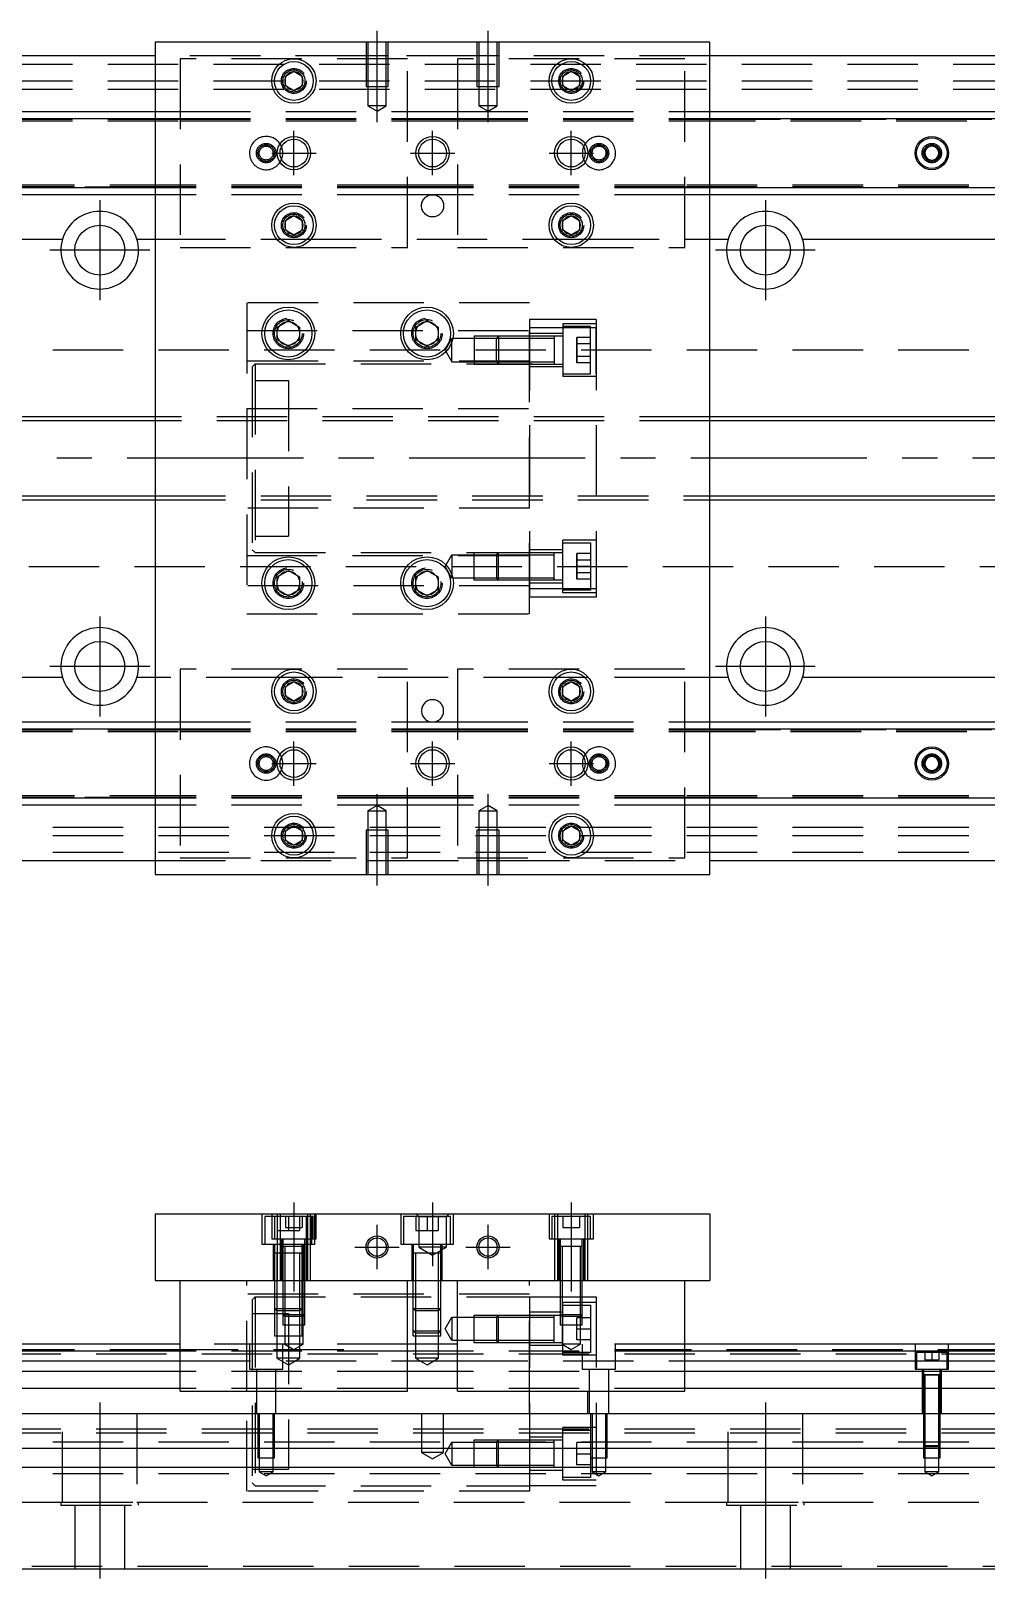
# Model space of a CAD drawing. Extents: x -10 to 668, y -258 to 77.
# Drawn here: x 157.6 to 329.8, y -202.1 to 77 of the extents above; entities that cross this region are included whole.
import ezdxf

# ---------------------------------------------------------------- set-up
doc = ezdxf.new("R2010")
doc.units = 0
doc.linetypes.add('CENTER', pattern=[50.8, 31.75, -6.35, 6.35, -6.35])
doc.linetypes.add('DASHED', pattern=[19.05, 12.7, -6.35])
doc.layers.get('0').update_dxf_attribs({"linetype": 'CONTINUOUS'})
doc.layers.add('CENTER', color=1, linetype='CENTER')

msp = doc.modelspace()

# ---------------------------------------------------------------- linework, layer by layer
at = {"color": 7, "linetype": 'CONTINUOUS'}
for p, q in [((180, 75), (180, -75)), ((280, 75), (180, 75)), ((280, -75), (280, 75)), ((180, 72.5), (0, 72.5)), ((460, 72.5), (280, 72.5)), ((203.5, 68.866026), (205, 69.73205)), ((203.5, 67.133974), (203.5, 68.866026)), ((205, 66.26795), (203.5, 67.133974)), ((205, 69.73205), (206.5, 68.866026)), ((206.5, 67.133974), (205, 66.26795)), ((206.5, 68.866026), (206.5, 67.133974)), ((253.5, 68.866026), (255, 69.73205)), ((253.5, 67.133974), (253.5, 68.866026)), ((255, 66.26795), (253.5, 67.133974)), ((255, 69.73205), (256.5, 68.866026)), ((256.5, 67.133974), (255, 66.26795)), ((256.5, 68.866026), (256.5, 67.133974)), ((0, 62.5), (180, 62.5)), ((280, 62.5), (460, 62.5)), ((0, 61.247728), (180, 61.247728)), ((280, 61.247728), (460, 61.247728)), ((318.75, 55.721688), (320, 56.443376)), ((320, 56.443376), (321.25, 55.721688)), ((318.75, 54.278312), (318.75, 55.721688)), ((320, 53.556624), (318.75, 54.278312)), ((321.25, 54.278312), (320, 53.556624)), ((321.25, 55.721688), (321.25, 54.278312)), ((180, 48.752272), (0, 48.752272)), ((180, 47.5), (0, 47.5)), ((460, 48.752272), (280, 48.752272)), ((460, 47.5), (280, 47.5)), ((203.5, 42.866026), (205, 43.73205)), ((203.5, 41.133974), (203.5, 42.866026)), ((205, 43.73205), (206.5, 42.866026)), ((206.5, 42.866026), (206.5, 41.133974)), ((253.5, 42.866026), (255, 43.73205)), ((253.5, 41.133974), (253.5, 42.866026)), ((255, 43.73205), (256.5, 42.866026)), ((256.5, 42.866026), (256.5, 41.133974)), ((56.708204, 39.5), (163.291796, 39.5)), ((176.708204, 39.5), (180, 39.5)), ((205, 40.26795), (203.5, 41.133974)), ((206.5, 41.133974), (205, 40.26795)), ((255, 40.26795), (253.5, 41.133974)), ((256.5, 41.133974), (255, 40.26795)), ((280, 39.5), (283.291796, 39.5)), ((296.708204, 39.5), (403.291796, 39.5)), ((202, 23.6547), (204, 24.809402)), ((202, 21.3453), (202, 23.6547)), ((204, 24.809402), (206, 23.6547)), ((206, 23.6547), (206, 21.3453)), ((227, 23.6547), (229, 24.809402)), ((227, 21.3453), (227, 23.6547)), ((229, 24.809402), (231, 23.6547)), ((231, 23.6547), (231, 21.3453)), ((204, 20.190598), (202, 21.3453)), ((206, 21.3453), (204, 20.190598)), ((229, 20.190598), (227, 21.3453)), ((231, 21.3453), (229, 20.190598)), ((180, 7.5), (40.5, 7.5)), ((410, 7.5), (280, 7.5)), ((40.5, -7.5), (180, -7.5)), ((280, -7.5), (410, -7.5)), ((202, -21.3453), (204, -20.190598)), ((202, -23.6547), (202, -21.3453)), ((204, -20.190598), (206, -21.3453)), ((206, -21.3453), (206, -23.6547)), ((227, -21.3453), (229, -20.190598)), ((227, -23.6547), (227, -21.3453)), ((229, -20.190598), (231, -21.3453)), ((231, -21.3453), (231, -23.6547)), ((204, -24.809402), (202, -23.6547)), ((206, -23.6547), (204, -24.809402)), ((229, -24.809402), (227, -23.6547)), ((231, -23.6547), (229, -24.809402)), ((163.291796, -39.5), (56.708204, -39.5)), ((180, -39.5), (176.708204, -39.5)), ((203.5, -41.133974), (205, -40.26795)), ((203.5, -42.866026), (203.5, -41.133974)), ((205, -40.26795), (206.5, -41.133974)), ((206.5, -41.133974), (206.5, -42.866026)), ((253.5, -41.133974), (255, -40.26795)), ((253.5, -42.866026), (253.5, -41.133974)), ((255, -40.26795), (256.5, -41.133974)), ((256.5, -41.133974), (256.5, -42.866026)), ((283.291796, -39.5), (280, -39.5)), ((403.291796, -39.5), (296.708204, -39.5)), ((205, -43.73205), (203.5, -42.866026)), ((206.5, -42.866026), (205, -43.73205)), ((255, -43.73205), (253.5, -42.866026)), ((256.5, -42.866026), (255, -43.73205)), ((0, -47.5), (180, -47.5)), ((0, -48.752272), (180, -48.752272)), ((280, -47.5), (460, -47.5)), ((280, -48.752272), (460, -48.752272)), ((318.75, -54.278312), (320, -53.556624)), ((318.75, -55.721688), (318.75, -54.278312)), ((320, -56.443376), (318.75, -55.721688)), ((320, -53.556624), (321.25, -54.278312)), ((321.25, -55.721688), (320, -56.443376)), ((321.25, -54.278312), (321.25, -55.721688)), ((180, -61.247728), (0, -61.247728)), ((460, -61.247728), (280, -61.247728)), ((180, -62.5), (0, -62.5)), ((460, -62.5), (280, -62.5)), ((203.5, -67.133974), (205, -66.26795)), ((205, -66.26795), (206.5, -67.133974)), ((253.5, -67.133974), (255, -66.26795)), ((255, -66.26795), (256.5, -67.133974)), ((203.5, -68.866026), (203.5, -67.133974)), ((205, -69.73205), (203.5, -68.866026)), ((206.5, -68.866026), (205, -69.73205)), ((206.5, -67.133974), (206.5, -68.866026)), ((253.5, -68.866026), (253.5, -67.133974)), ((255, -69.73205), (253.5, -68.866026)), ((256.5, -68.866026), (255, -69.73205)), ((256.5, -67.133974), (256.5, -68.866026)), ((0, -72.5), (180, -72.5)), ((280, -72.5), (460, -72.5)), ((180, -75), (280, -75)), ((180, -136.12), (180, -148.12)), ((180, -136.12), (280, -136.12)), ((280, -136.12), (280, -148.12)), ((180, -148.12), (280, -148.12)), ((184.5, -168.12), (184.5, -148.12)), ((225.5, -168.12), (225.5, -148.12)), ((234.5, -168.12), (234.5, -148.12)), ((275.5, -168.12), (275.5, -148.12)), ((184.5, -159.62), (0, -159.62)), ((184.5, -160.872272), (0, -160.872272)), ((234.5, -159.62), (225.5, -159.62)), ((234.5, -160.872272), (225.5, -160.872272)), ((460, -159.62), (275.5, -159.62)), ((460, -160.872272), (275.5, -160.872272)), ((0, -162.64668), (184.5, -162.64668)), ((184.5, -164.543076), (0, -164.543076)), ((225.5, -162.64668), (234.5, -162.64668)), ((234.5, -164.543076), (225.5, -164.543076)), ((275.5, -162.64668), (460, -162.64668)), ((460, -164.543076), (275.5, -164.543076)), ((184.5, -167.597372), (0, -167.597372)), ((184.5, -168.12), (225.5, -168.12)), ((234.5, -167.597372), (225.5, -167.597372)), ((234.5, -168.12), (275.5, -168.12)), ((460, -167.597372), (275.5, -167.597372)), ((0, -172.12), (460, -172.12)), ((460, -178.42), (0, -178.42)), ((460, -181.82), (0, -181.82)), ((0, -200.12), (460, -200.12))]:
    msp.add_line(p, q, dxfattribs=at)
at = {"color": 3, "linetype": 'DASHED'}
for p, q in [((218.000006, 75), (218.000006, 67)), ((218.35, 75), (218.35, 67)), ((221.65, 67), (221.65, 75)), ((221.999994, 67), (221.999994, 75)), ((238.000006, 75), (238.000006, 67)), ((238.35, 75), (238.35, 67)), ((241.65, 67), (241.65, 75)), ((241.999994, 67), (241.999994, 75)), ((0, 71), (460, 71)), ((218.000006, 72.5), (180, 72.5)), ((225.5, 72), (184.5, 72)), ((184.5, 72), (184.5, 38)), ((221.999994, 72.5), (218.000006, 72.5)), ((238.000006, 72.5), (221.999994, 72.5)), ((225.5, 38), (225.5, 72)), ((275.5, 72), (234.5, 72)), ((234.5, 72), (234.5, 38)), ((241.999994, 72.5), (238.000006, 72.5)), ((280, 72.5), (241.999994, 72.5)), ((275.5, 38), (275.5, 72)), ((0, 68), (460, 68)), ((206.973226, 68.326156), (207, 68)), ((218.000006, 67), (221.999994, 67)), ((218.35, 67), (218.35, 63.5)), ((221.65, 63.5), (221.65, 67)), ((238.000006, 67), (241.999994, 67)), ((238.35, 67), (238.35, 63.5)), ((241.65, 63.5), (241.65, 67)), ((253, 68), (253.023172, 68.30356)), ((0, 66.5), (460, 66.5)), ((180, 62.5), (184.5, 62.5)), ((184.5, 62.5), (225.5, 62.5)), ((221.65, 63.5), (218.35, 63.5)), ((218.35, 63.5), (220, 62.547372)), ((220, 62.547372), (221.65, 63.5)), ((225.5, 62.5), (234.5, 62.5)), ((234.5, 62.5), (275.5, 62.5)), ((241.65, 63.5), (238.35, 63.5)), ((238.35, 63.5), (240, 62.547372)), ((240, 62.547372), (241.65, 63.5)), ((275.5, 62.5), (280, 62.5)), ((0, 61.1147), (180, 61.1147)), ((0, 61.1), (184.5, 61.1)), ((0, 60.8), (184.5, 60.8)), ((180, 61.247728), (184.5, 61.247728)), ((180, 61.1147), (184.5, 61.1147)), ((184.5, 61.247728), (225.5, 61.247728)), ((184.5, 61.1147), (225.5, 61.1147)), ((184.5, 61.1), (225.5, 61.1)), ((184.5, 60.8), (225.5, 60.8)), ((225.5, 61.247728), (234.5, 61.247728)), ((225.5, 61.1147), (234.5, 61.1147)), ((225.5, 61.1), (234.5, 61.1)), ((225.5, 60.8), (234.5, 60.8)), ((234.5, 61.247728), (275.5, 61.247728)), ((234.5, 61.1147), (275.5, 61.1147)), ((234.5, 61.1), (275.5, 61.1)), ((234.5, 60.8), (275.5, 60.8)), ((275.5, 61.247728), (280, 61.247728)), ((275.5, 61.1147), (280, 61.1147)), ((275.5, 61.1), (460, 61.1)), ((275.5, 60.8), (460, 60.8)), ((280, 61.1147), (460, 61.1147)), ((318.5, 55), (318.52041, 55.24661)), ((184.5, 49.2), (0, 49.2)), ((184.5, 48.9), (0, 48.9)), ((180, 48.8853), (0, 48.8853)), ((184.5, 48.8853), (180, 48.8853)), ((184.5, 48.752272), (180, 48.752272)), ((184.5, 47.5), (180, 47.5)), ((225.5, 49.2), (184.5, 49.2)), ((225.5, 48.9), (184.5, 48.9)), ((225.5, 48.8853), (184.5, 48.8853)), ((225.5, 48.752272), (184.5, 48.752272)), ((225.5, 47.5), (184.5, 47.5)), ((234.5, 49.2), (225.5, 49.2)), ((234.5, 48.9), (225.5, 48.9)), ((234.5, 48.8853), (225.5, 48.8853)), ((234.5, 48.752272), (225.5, 48.752272)), ((234.5, 47.5), (225.5, 47.5)), ((275.5, 49.2), (234.5, 49.2)), ((275.5, 48.9), (234.5, 48.9)), ((275.5, 48.8853), (234.5, 48.8853)), ((275.5, 48.752272), (234.5, 48.752272)), ((275.5, 47.5), (234.5, 47.5)), ((460, 49.2), (275.5, 49.2)), ((460, 48.9), (275.5, 48.9)), ((280, 48.8853), (275.5, 48.8853)), ((280, 48.752272), (275.5, 48.752272)), ((280, 47.5), (275.5, 47.5)), ((460, 48.8853), (280, 48.8853)), ((206.973226, 42.326156), (207, 42)), ((256.973226, 42.326156), (257, 42)), ((180, 39.5), (201.877502, 39.5)), ((201.877502, 39.5), (202.55051, 39.5)), ((202.55051, 39.5), (207.44949, 39.5)), ((207.44949, 39.5), (208.122498, 39.5)), ((208.122498, 39.5), (251.877502, 39.5)), ((251.877502, 39.5), (252.55051, 39.5)), ((252.55051, 39.5), (257.44949, 39.5)), ((257.44949, 39.5), (258.122498, 39.5)), ((258.122498, 39.5), (275.5, 39.5)), ((275.5, 39.5), (280, 39.5)), ((184.5, 38), (225.5, 38)), ((234.5, 38), (275.5, 38)), ((196.5, 28), (196.5, -28)), ((247.5, 28), (196.5, 28)), ((247.5, -28), (247.5, 28)), ((196.5, 23), (247.5, 23)), ((201.5, 22.5), (201.512884, 22.753488)), ((226.5, 22.5), (226.52689, 22.865682)), ((247.5, 25), (247.5, -25)), ((259.5, 25), (247.5, 25)), ((259.5, 23.49468), (247.5, 23.49468)), ((253.5, 22.485571), (247.5, 22.485571)), ((253.5, 24.235572), (253.5, 14.735572)), ((259.5, 24.235572), (253.5, 24.235572)), ((258.5, 23.735571), (253.5, 23.735571)), ((258.5, 15.235572), (258.5, 23.735572)), ((259.5, 25), (259.5, -25)), ((259.5, 15.235571), (259.5, 23.735571)), ((233.500001, 21.585571), (232.287565, 19.485571)), ((239.4, 21.585571), (233.5, 21.585571)), ((233.500001, 17.385571), (233.500001, 21.585571)), ((242.4, 21.985565), (237.5, 21.985565)), ((237.5, 21.971141), (237.5, 16.985576)), ((242, 21.585571), (239.4, 21.585571)), ((241.9, 21.985571), (241.5, 21.585571)), ((241.5, 17.385571), (241.5, 21.585571)), ((241.9, 21.985571), (241.9, 16.985571)), ((251.9, 21.585571), (242, 21.585571)), ((253.5, 21.985565), (242.4, 21.985565)), ((251.9, 21.985571), (251.9, 16.985571)), ((256, 20.640272), (256, 21.794972)), ((256, 21.794972), (256, 20.640272)), ((258.5, 21.794972), (256, 21.794972)), ((258.5, 20.640272), (256, 20.640272)), ((256, 18.330872), (256, 20.640272)), ((256, 20.640272), (256, 18.330872)), ((460, 19.5), (61.969694, 19.5)), ((247.5, 17.5), (196.5, 17.5)), ((197.5, 16.5), (198, 17)), ((198, 17), (248, 17)), ((198, 17), (198, -17)), ((232.287565, 19.485571), (233.500001, 17.385571)), ((233.500001, 17.385571), (239.4, 17.385571)), ((237.5, 16.985575), (242.4, 16.985575)), ((239.4, 17.385571), (242, 17.385571)), ((241.5, 17.385571), (241.9, 16.985571)), ((242, 17.385571), (251.9, 17.385571)), ((242.4, 16.985575), (253.5, 16.985575)), ((258.5, 18.330872), (256, 18.330872)), ((256, 17.17617), (256, 18.330872)), ((256, 18.330872), (256, 17.17617)), ((258.5, 17.17617), (256, 17.17617)), ((197.5, 16.5), (197.5, -16.5)), ((198, 14), (204, 14)), ((204, 14), (204, -14)), ((253.5, 16.485571), (247.5, 16.485571)), ((253.5, 15.235572), (258.5, 15.235572)), ((259.5, 14.735572), (253.5, 14.735572)), ((196.5, 9), (247.5, 9)), ((280, 7.5), (180, 7.5)), ((280, 6.75), (180, 6.75)), ((180, -6.75), (280, -6.75)), ((180, -7.5), (280, -7.5)), ((247.5, -9), (196.5, -9)), ((198, -17), (197.5, -16.5)), ((198, -14), (204, -14)), ((253.5, -16.485572), (247.5, -16.485572)), ((253.5, -24.235572), (253.5, -14.735572)), ((259.5, -14.735572), (253.5, -14.735572)), ((253.5, -15.235571), (258.5, -15.235571)), ((258.5, -15.235571), (258.5, -23.735571)), ((61.969694, -19.5), (460, -19.5)), ((196.5, -17.5), (247.5, -17.5)), ((198, -17), (247.5, -17)), ((232.287565, -19.485571), (233.500001, -17.385571)), ((233.500001, -21.585571), (232.287565, -19.485571)), ((233.500001, -17.385571), (233.500001, -21.585571)), ((233.500001, -17.385571), (239.4, -17.385571)), ((237.5, -21.985566), (237.5, -16.985575)), ((237.5, -16.985575), (242.4, -16.985575)), ((239.4, -17.385571), (242, -17.385571)), ((241.499979, -17.385571), (241.899979, -16.985571)), ((241.499979, -17.385571), (241.499979, -21.585571)), ((241.899979, -21.985571), (241.899979, -16.985571)), ((242, -17.385571), (251.9, -17.385572)), ((242.4, -16.985575), (253.5, -16.985575)), ((251.9, -21.985571), (251.9, -16.985571)), ((256, -18.330872), (256, -17.17617)), ((256, -17.17617), (256, -18.330872)), ((258.5, -17.17617), (256, -17.17617)), ((258.5, -18.330872), (256, -18.330872)), ((256, -20.640272), (256, -18.330872)), ((256, -18.330872), (256, -20.640272)), ((258.5, -19.485571), (256, -19.485571)), ((206.483582, -22.213962), (206.5, -22.5)), ((231.483582, -22.213962), (231.5, -22.5)), ((239.4, -21.585571), (233.66115, -21.585571)), ((242.4, -21.985565), (237.5, -21.985565)), ((242, -21.585571), (239.4, -21.585571)), ((241.899979, -21.985571), (241.499979, -21.585571)), ((251.9, -21.585571), (242, -21.585571)), ((253.5, -21.985565), (242.4, -21.985565)), ((251.9, -21.728173), (251.9, -21.985571)), ((258.5, -20.640272), (256, -20.640272)), ((256, -21.794972), (256, -20.640272)), ((256, -20.640272), (256, -21.794972)), ((258.5, -21.794972), (256, -21.794972)), ((247.5, -23), (196.5, -23)), ((253.5, -22.485572), (247.5, -22.485572)), ((259.5, -23.49468), (247.5, -23.49468)), ((259.5, -25), (247.5, -25)), ((258.5, -23.735571), (253.5, -23.735571)), ((259.5, -24.235572), (253.5, -24.235572)), ((196.5, -28), (247.5, -28)), ((184.5, -38), (184.5, -72)), ((225.5, -38), (184.5, -38)), ((225.5, -72), (225.5, -38)), ((234.5, -38), (234.5, -72)), ((275.5, -38), (234.5, -38)), ((275.5, -72), (275.5, -38)), ((201.877502, -39.5), (180, -39.5)), ((202.55051, -39.5), (201.877502, -39.5)), ((207.44949, -39.5), (202.55051, -39.5)), ((206.973226, -41.673844), (207, -42)), ((208.122498, -39.5), (207.44949, -39.5)), ((251.877502, -39.5), (208.122498, -39.5)), ((252.55051, -39.5), (251.877502, -39.5)), ((257.44949, -39.5), (252.55051, -39.5)), ((253, -42), (253.030168, -41.653934)), ((258.122498, -39.5), (257.44949, -39.5)), ((275.5, -39.5), (258.122498, -39.5)), ((280, -39.5), (275.5, -39.5)), ((0, -48.8853), (180, -48.8853)), ((0, -48.9), (184.5, -48.9)), ((0, -49.2), (184.5, -49.2)), ((180, -47.5), (184.5, -47.5)), ((180, -48.752272), (184.5, -48.752272)), ((180, -48.8853), (184.5, -48.8853)), ((184.5, -47.5), (225.5, -47.5)), ((184.5, -48.752272), (225.5, -48.752272)), ((184.5, -48.8853), (225.5, -48.8853)), ((184.5, -48.9), (225.5, -48.9)), ((184.5, -49.2), (225.5, -49.2)), ((225.5, -47.5), (234.5, -47.5)), ((225.5, -48.752272), (234.5, -48.752272)), ((225.5, -48.8853), (234.5, -48.8853)), ((225.5, -48.9), (234.5, -48.9)), ((225.5, -49.2), (234.5, -49.2)), ((234.5, -47.5), (275.5, -47.5)), ((234.5, -48.752272), (275.5, -48.752272)), ((234.5, -48.8853), (275.5, -48.8853)), ((234.5, -48.9), (275.5, -48.9)), ((234.5, -49.2), (275.5, -49.2)), ((275.5, -47.5), (280, -47.5)), ((275.5, -48.752272), (280, -48.752272)), ((275.5, -48.8853), (280, -48.8853)), ((275.5, -48.9), (460, -48.9)), ((275.5, -49.2), (460, -49.2)), ((280, -48.8853), (460, -48.8853)), ((321.477374, -54.74045), (321.5, -55)), ((184.5, -60.8), (0, -60.8)), ((184.5, -61.1), (0, -61.1)), ((180, -61.1147), (0, -61.1147)), ((184.5, -61.1147), (180, -61.1147)), ((184.5, -61.247728), (180, -61.247728)), ((225.5, -60.8), (184.5, -60.8)), ((225.5, -61.1), (184.5, -61.1)), ((225.5, -61.1147), (184.5, -61.1147)), ((225.5, -61.247728), (184.5, -61.247728)), ((234.5, -60.8), (225.5, -60.8)), ((234.5, -61.1), (225.5, -61.1)), ((234.5, -61.1147), (225.5, -61.1147)), ((234.5, -61.247728), (225.5, -61.247728)), ((275.5, -60.8), (234.5, -60.8)), ((275.5, -61.1), (234.5, -61.1)), ((275.5, -61.1147), (234.5, -61.1147)), ((275.5, -61.247728), (234.5, -61.247728)), ((460, -60.8), (275.5, -60.8)), ((460, -61.1), (275.5, -61.1)), ((280, -61.1147), (275.5, -61.1147)), ((280, -61.247728), (275.5, -61.247728)), ((460, -61.1147), (280, -61.1147)), ((184.5, -62.5), (180, -62.5)), ((225.5, -62.5), (184.5, -62.5)), ((220, -62.547372), (218.35, -63.5)), ((218.35, -63.5), (220, -63.5)), ((218.35, -63.5), (218.35, -67)), ((221.65, -63.5), (220, -62.547372)), ((220, -63.5), (221.65, -63.5)), ((221.65, -67), (221.65, -63.5)), ((234.5, -62.5), (225.5, -62.5)), ((275.5, -62.5), (234.5, -62.5)), ((240, -62.547372), (238.35, -63.5)), ((238.35, -63.5), (240, -63.5)), ((238.35, -63.5), (238.35, -67)), ((241.65, -63.5), (240, -62.547372)), ((240, -63.5), (241.65, -63.5)), ((241.65, -67), (241.65, -63.5)), ((280, -62.5), (275.5, -62.5)), ((460, -66.5), (0, -66.5)), ((460, -68), (0, -68)), ((203, -68), (203.023172, -67.69644)), ((221.999994, -67), (218.000006, -67)), ((218.000006, -67), (218.000006, -75)), ((218.35, -67), (218.35, -75)), ((221.65, -75), (221.65, -67)), ((221.999994, -75), (221.999994, -67)), ((241.999994, -67), (238.000006, -67)), ((238.000006, -67), (238.000006, -75)), ((238.35, -67), (238.35, -75)), ((241.65, -75), (241.65, -67)), ((241.999994, -75), (241.999994, -67)), ((253, -68), (253.023172, -67.69644)), ((460, -71), (0, -71)), ((180, -72.5), (218.000006, -72.5)), ((184.5, -72), (225.5, -72)), ((218.000006, -72.5), (221.999994, -72.5)), ((221.999994, -72.5), (238.000006, -72.5)), ((234.5, -72), (275.5, -72)), ((238.000006, -72.5), (241.999994, -72.5)), ((241.999994, -72.5), (280, -72.5)), ((199.25, -136.12), (199.25, -141.62)), ((202.5, -136.62), (199.75, -136.62)), ((199.75, -136.62), (199.75, -141.62)), ((201, -136.12), (201, -140.62)), ((208.5, -136.62), (201.5, -136.62)), ((201.5, -136.62), (201.5, -140.62)), ((202.000006, -136.12), (202.000006, -136.62)), ((202.000006, -136.62), (202.000006, -140.62)), ((202.5, -136.12), (202.5, -148.12)), ((203.5, -136.62), (203.5, -138.62)), ((204, -136.62), (204, -139.12)), ((205, -136.62), (205, -138.62)), ((206, -136.62), (206, -139.12)), ((206.5, -136.62), (206.5, -138.62)), ((207.25, -140.62), (207.25, -136.62)), ((207.5, -148.12), (207.5, -136.12)), ((207.999994, -136.62), (207.999994, -136.12)), ((207.999994, -140.62), (207.999994, -136.62)), ((208.25, -141.62), (208.25, -136.62)), ((208.5, -140.62), (208.5, -136.62)), ((208.75, -141.62), (208.75, -136.12)), ((209, -140.62), (209, -136.12)), ((224.25, -136.12), (224.25, -141.62)), ((233.25, -136.62), (224.75, -136.62)), ((224.75, -136.62), (224.75, -141.62)), ((227.5, -136.62), (227, -136.12)), ((227, -136.62), (227, -139.12)), ((227.5, -136.62), (227.5, -142.12)), ((227.5, -136.62), (232.5, -136.62)), ((229, -136.62), (229, -139.12)), ((231, -136.62), (231, -139.12)), ((232.5, -136.62), (233, -136.12)), ((232.5, -142.12), (232.5, -136.62)), ((233.25, -141.62), (233.25, -136.62)), ((233.75, -141.62), (233.75, -136.12)), ((251, -136.12), (251, -140.62)), ((258.5, -136.62), (251.5, -136.62)), ((251.5, -136.62), (251.5, -140.62)), ((252.000006, -136.12), (252.000006, -136.62)), ((252.000006, -136.62), (252.000006, -140.62)), ((252.5, -136.12), (252.5, -148.12)), ((253.5, -136.62), (253.5, -138.62)), ((255, -136.62), (255, -138.62)), ((256.5, -136.62), (256.5, -138.62)), ((257.5, -148.12), (257.5, -136.12)), ((257.999994, -136.62), (257.999994, -136.12)), ((257.999994, -140.62), (257.999994, -136.62)), ((258.5, -140.62), (258.5, -136.62)), ((259, -140.62), (259, -136.12)), ((202, -139.12), (204, -139.12)), ((203.5, -138.62), (205, -138.62)), ((204, -139.12), (206, -139.12)), ((205, -138.62), (206.5, -138.62)), ((227, -139.12), (229, -139.12)), ((229, -139.12), (231, -139.12)), ((253.5, -138.62), (255, -138.62)), ((255, -138.62), (256.5, -138.62)), ((199.25, -141.62), (208.75, -141.62)), ((201, -140.62), (209, -140.62)), ((201.25, -141.62), (201.25, -148.12)), ((201.5, -141.62), (201.5, -143.22)), ((202.000006, -140.62), (202.000006, -148.12)), ((202.75, -140.62), (202.75, -148.12)), ((207.000006, -142.02), (202.999994, -142.02)), ((207.000006, -142.02), (202.999994, -142.02)), ((207.000006, -142.02), (202.999994, -142.02)), ((207.000006, -142.02), (202.999994, -142.02)), ((207.000006, -142.02), (202.999994, -142.02)), ((203, -140.62), (203, -142.02)), ((203, -142.015), (203, -142.02)), ((203, -142.02), (203.216462, -142.02)), ((203.216708, -142.02), (203, -142.02)), ((203, -142.02), (203, -148.12)), ((203, -142.02), (203, -142.025)), ((206.783332, -142.02), (203.216708, -142.02)), ((203.35, -142.02), (203.35, -148.12)), ((206.5, -142.02), (206.5, -141.62)), ((206.5, -143.22), (206.5, -142.02)), ((206.65, -148.12), (206.65, -142.02)), ((206.75, -148.12), (206.75, -141.62)), ((207, -142.02), (206.783332, -142.02)), ((206.783538, -142.02), (207, -142.02)), ((207, -142.02), (207, -140.62)), ((207, -142.02), (207, -142.015)), ((207, -148.12), (207, -142.02)), ((207, -142.025), (207, -142.02)), ((207.25, -148.12), (207.25, -140.62)), ((207.999994, -148.12), (207.999994, -140.62)), ((224.25, -141.62), (233.75, -141.62)), ((226.25, -141.62), (226.25, -148.12)), ((226.5, -141.62), (226.5, -143.22)), ((232.5, -142.12), (227.5, -142.12)), ((227.5, -142.12), (230, -143.563376)), ((230, -143.563376), (232.5, -142.12)), ((231.5, -143.22), (231.5, -141.62)), ((231.75, -148.12), (231.75, -141.62)), ((251, -140.62), (259, -140.62)), ((252.000006, -140.62), (252.000006, -148.12)), ((252.75, -140.62), (252.75, -148.12)), ((257.000006, -142.02), (252.999994, -142.02)), ((257.000006, -142.02), (252.999994, -142.02)), ((257.000006, -142.02), (252.999994, -142.02)), ((253, -140.62), (253, -142.02)), ((253, -142.015), (253, -142.02)), ((253.216708, -142.02), (253, -142.02)), ((253, -142.02), (253, -142.025)), ((253, -142.02), (253, -148.12)), ((256.783332, -142.02), (253.216708, -142.02)), ((253.35, -142.02), (253.35, -148.12)), ((256.65, -148.12), (256.65, -142.02)), ((257, -142.02), (256.783332, -142.02)), ((257, -142.02), (257, -140.62)), ((257, -142.02), (257, -142.015)), ((257, -142.025), (257, -142.02)), ((257, -148.12), (257, -142.02)), ((257.25, -148.12), (257.25, -140.62)), ((257.999994, -148.12), (257.999994, -140.62)), ((206.500006, -143.22), (201.499994, -143.22)), ((206.500006, -143.22), (201.499994, -143.22)), ((203.000006, -143.22), (201.499994, -143.22)), ((201.5, -143.22), (201.5, -148.12)), ((202.999766, -143.22), (201.757468, -143.22)), ((201.9, -143.22), (201.9, -148.12)), ((204, -143.22), (202.999766, -143.22)), ((204, -143.22), (203.000006, -143.22)), ((204.35, -143.22), (204, -143.22)), ((204.350064, -143.22), (204, -143.22)), ((206.500006, -143.22), (204.35, -143.22)), ((206.242552, -143.22), (204.350064, -143.22)), ((206.1, -148.12), (206.1, -143.22)), ((206.5, -143.22), (206.242552, -143.22)), ((206.242602, -143.22), (206.5, -143.22)), ((206.5, -143.22), (206.5, -143.215)), ((206.5, -148.12), (206.5, -143.22)), ((206.5, -143.225), (206.5, -143.22)), ((231.500006, -143.22), (226.499994, -143.22)), ((226.5, -143.22), (226.5, -148.12)), ((231.242552, -143.22), (226.757468, -143.22)), ((226.9, -143.22), (226.9, -148.12)), ((230.5, -143.22), (230.242552, -143.22)), ((230.5, -143.22), (230.5, -143.215)), ((230.5, -143.225), (230.5, -143.22)), ((231.1, -148.12), (231.1, -143.22)), ((231.5, -148.12), (231.5, -143.22)), ((196.5, -168.12), (196.5, -148.12)), ((247.5, -150.62), (196.5, -150.62)), ((201.5, -148.12), (201.5, -153.22)), ((201.500006, -148.12), (201.500006, -153.220006)), ((201.9, -148.12), (201.9, -153.62)), ((203, -148.12), (203, -154.27)), ((203.000006, -148.12), (203.000002, -154.27)), ((203.35, -148.12), (203.35, -154.62)), ((206.1, -153.62), (206.1, -148.12)), ((206.499994, -153.220006), (206.499994, -148.12)), ((206.5, -153.22), (206.5, -148.12)), ((206.65, -154.62), (206.65, -148.12)), ((206.999998, -154.27), (206.999994, -148.12)), ((207, -154.27), (207, -148.12)), ((226.500012, -153.22), (226.500012, -148.12)), ((226.9, -148.12), (226.9, -153.62)), ((231.1, -153.62), (231.1, -148.12)), ((231.499994, -153.220006), (231.499994, -148.12)), ((231.5, -153.22), (231.5, -148.12)), ((247.5, -168.12), (247.5, -148.12)), ((253, -148.12), (253, -154.27)), ((253.000006, -148.12), (253.000006, -154.270006)), ((253.35, -148.12), (253.35, -154.62)), ((256.65, -154.62), (256.65, -148.12)), ((256.999994, -154.270006), (256.999994, -148.12)), ((257, -154.27), (257, -148.12)), ((197.5, -151.62), (198, -151.12)), ((197.5, -151.62), (197.5, -184.62)), ((198, -151.12), (247.5, -151.12)), ((198, -151.12), (198, -185.12)), ((201.5, -153.22), (204, -153.22)), ((201.5, -153.22), (201.9, -153.62)), ((201.500006, -153.220006), (201.500006, -158.12)), ((204, -153.22), (204.35, -153.22)), ((204.35, -153.22), (206.5, -153.22)), ((206.1, -153.62), (206.5, -153.22)), ((206.499994, -154.62), (206.499994, -153.220006)), ((226.5, -153.22), (231.5, -153.22)), ((226.5, -153.22), (226.9, -153.62)), ((226.500006, -158.12), (226.500006, -153.220006)), ((231.1, -153.62), (231.5, -153.22)), ((231.499994, -158.12), (231.499994, -153.220006)), ((247.5, -151.12), (247.5, -185.12)), ((247.5, -151.12), (259.5, -151.12)), ((253.5, -161.620001), (253.5, -152.120001)), ((259.5, -152.120001), (253.5, -152.120001)), ((253.5, -152.62), (258.5, -152.62)), ((258.5, -152.62), (258.5, -161.12)), ((259.5, -151.12), (259.5, -185.12)), ((197.5, -154.12), (204, -154.12)), ((204, -153.62), (201.9, -153.62)), ((201.9, -153.62), (201.9, -158.12)), ((203, -154.27), (207, -154.27)), ((203, -154.27), (203.35, -154.62)), ((203.000002, -154.27), (203.000006, -156.12)), ((203.000006, -156.12), (206.999994, -156.12)), ((206.65, -154.62), (203.35, -154.62)), ((203.35, -154.62), (203.35, -156.12)), ((203.35, -156.12), (203.35, -159.62)), ((204.35, -153.62), (204, -153.62)), ((204, -154.12), (204, -182.12)), ((206.1, -153.62), (204.35, -153.62)), ((206.1, -158.12), (206.1, -153.62)), ((206.499994, -156.12), (206.499994, -154.62)), ((206.499994, -158.12), (206.499994, -156.12)), ((206.65, -154.62), (207, -154.27)), ((206.65, -156.12), (206.65, -154.62)), ((206.65, -159.62), (206.65, -156.12)), ((206.999994, -156.12), (206.999998, -154.27)), ((231.1, -153.62), (226.9, -153.62)), ((226.9, -153.62), (226.9, -158.12)), ((231.1, -158.12), (231.1, -153.62)), ((232.287565, -156.87), (233.500001, -154.77)), ((233.500001, -154.77), (233.500001, -158.97)), ((233.500001, -154.77), (239.4, -154.77)), ((237.5, -159.369995), (237.5, -154.370004)), ((237.5, -154.370004), (242.4, -154.370004)), ((239.4, -154.77), (242, -154.77)), ((241.499979, -154.77), (241.899979, -154.37)), ((241.499979, -154.77), (241.499979, -158.97)), ((241.899979, -159.37), (241.899979, -154.37)), ((242, -154.77), (251.9, -154.770001)), ((242.4, -154.370004), (253.5, -154.370004)), ((253.5, -153.870001), (247.5, -153.870001)), ((251.9, -159.37), (251.9, -154.37)), ((253, -154.27), (257, -154.27)), ((253, -154.27), (253.35, -154.62)), ((253.000006, -154.270006), (253.000006, -156.12)), ((253.000006, -156.12), (256.999994, -156.12)), ((256.65, -154.62), (253.35, -154.62)), ((253.35, -154.62), (253.35, -156.12)), ((253.35, -156.12), (253.35, -159.62)), ((256, -158.87), (256, -154.87)), ((258.5, -154.87), (256, -154.87)), ((256.65, -154.62), (257, -154.27)), ((256.65, -156.12), (256.65, -154.62)), ((256.65, -159.62), (256.65, -156.12)), ((256.999994, -156.12), (256.999994, -154.270006)), ((201.500006, -158.12), (206.499994, -158.12)), ((201.9, -158.12), (201.9, -162.12)), ((206.1, -162.12), (206.1, -158.12)), ((226.5, -157.22), (231.5, -157.22)), ((226.5, -157.22), (226.9, -157.62)), ((226.500006, -158.12), (231.499994, -158.12)), ((231.1, -157.62), (226.9, -157.62)), ((226.9, -158.12), (226.9, -162.12)), ((231.1, -157.62), (231.5, -157.22)), ((231.1, -162.12), (231.1, -158.12)), ((233.500001, -158.97), (232.287565, -156.87)), ((239.4, -158.97), (233.66115, -158.97)), ((242, -158.97), (239.4, -158.97)), ((241.899979, -159.37), (241.499979, -158.97)), ((251.9, -158.97), (242, -158.97)), ((256, -156.87), (258.5, -156.87)), ((258.5, -158.87), (256, -158.87)), ((36, -161.37), (410, -161.37)), ((184.5, -160.62), (40.5, -160.62)), ((203.35, -159.62), (184.5, -159.62)), ((214, -160.62), (184.5, -160.62)), ((225.5, -160.872272), (184.5, -160.872272)), ((197, -159.62), (197, -164.12)), ((203, -164.12), (203, -159.62)), ((206.65, -159.62), (203.35, -159.62)), ((203.35, -159.62), (205, -160.572628)), ((205, -160.572628), (206.65, -159.62)), ((225.5, -159.62), (206.65, -159.62)), ((275.5, -160.872272), (234.5, -160.872272)), ((242.4, -159.369994), (237.5, -159.369994)), ((253.5, -159.369994), (242.4, -159.369994)), ((253.5, -159.870001), (247.5, -159.870001)), ((256.65, -159.62), (253.35, -159.62)), ((253.35, -159.62), (255, -160.572628)), ((258.5, -161.12), (253.5, -161.12)), ((259.5, -161.620001), (253.5, -161.620001)), ((255, -160.572628), (256.65, -159.62)), ((275.5, -159.62), (256.65, -159.62)), ((257, -159.62), (257, -164.12)), ((275.5, -160.62), (258, -160.62)), ((263, -164.12), (263, -159.62)), ((410.005, -160.62), (275.5, -160.62)), ((317, -159.62), (317, -164.12)), ((322.75, -161.12), (317.25, -161.12)), ((317.25, -161.12), (317.25, -164.12)), ((318.75, -161.12), (318.75, -162.42)), ((320, -161.12), (320, -162.42)), ((321.25, -161.12), (321.25, -162.42)), ((322.75, -164.12), (322.75, -161.12)), ((323, -164.12), (323, -159.62)), ((184.5, -162.64668), (225.5, -162.64668)), ((225.5, -164.543076), (184.5, -164.543076)), ((197, -164.12), (203, -164.12)), ((198.25, -164.12), (198.25, -172.12)), ((201.75, -172.12), (201.75, -164.12)), ((206.1, -162.12), (201.9, -162.12)), ((201.9, -162.12), (204, -163.332436)), ((204, -163.332436), (206.1, -162.12)), ((231.1, -162.12), (226.9, -162.12)), ((226.9, -162.12), (229, -163.332436)), ((229, -163.332436), (231.1, -162.12)), ((234.5, -162.64668), (275.5, -162.64668)), ((275.5, -164.543076), (234.5, -164.543076)), ((257, -164.12), (263, -164.12)), ((258.25, -164.12), (258.25, -172.12)), ((261.75, -172.12), (261.75, -164.12)), ((317, -164.12), (323, -164.12)), ((318.25, -164.12), (318.25, -172.12)), ((318.5, -164.12), (318.5, -165.12)), ((318.75, -162.42), (320, -162.42)), ((320, -162.42), (321.25, -162.42)), ((321.5, -165.12), (321.5, -164.12)), ((321.75, -172.12), (321.75, -164.12)), ((321.500006, -165.12), (318.499994, -165.12)), ((319.998804, -165.12), (318.499994, -165.12)), ((318.5, -165.115), (318.5, -165.12)), ((318.5, -165.12), (318.62467, -165.12)), ((318.624678, -165.12), (318.5, -165.12)), ((318.5, -165.12), (318.5, -172.12)), ((318.5, -165.12), (318.5, -165.125)), ((318.62467, -165.12), (321.375392, -165.12)), ((319.998804, -165.12), (318.624678, -165.12)), ((318.75, -165.12), (318.75, -172.12)), ((321.500006, -165.12), (319.998804, -165.12)), ((321.37533, -165.12), (319.998804, -165.12)), ((321.25, -172.12), (321.25, -165.12)), ((321.5, -165.12), (321.37533, -165.12)), ((321.375392, -165.12), (321.5, -165.12)), ((321.5, -165.12), (321.5, -165.115)), ((321.5, -172.12), (321.5, -165.12)), ((321.5, -165.125), (321.5, -165.12)), ((225.5, -167.597372), (184.5, -167.597372)), ((196.5, -186.12), (196.5, -168.12)), ((275.5, -167.597372), (234.5, -167.597372)), ((247.5, -172.12), (247.5, -168.12)), ((258, -172.12), (258, -168.12)), ((163.291796, -188.12), (163.291796, -172.12)), ((176.708204, -172.12), (176.708204, -188.12)), ((198.500006, -172.12), (198.500006, -178.42)), ((198.75, -172.12), (198.75, -180.12)), ((201.25, -180.12), (201.25, -172.12)), ((201.499994, -178.42), (201.499994, -172.12)), ((228, -172.12), (228, -179.12)), ((232, -179.12), (232, -172.12)), ((258.500006, -172.12), (258.500006, -178.42)), ((258.75, -172.12), (258.75, -180.12)), ((261.25, -180.12), (261.25, -172.12)), ((261.499994, -178.42), (261.499994, -172.12)), ((283.291796, -188.12), (283.291796, -172.12)), ((296.708204, -172.12), (296.708204, -188.12)), ((318.5, -172.12), (318.5, -177.87)), ((318.500006, -172.12), (318.500002, -177.87)), ((318.75, -172.12), (318.75, -178.12)), ((321.25, -178.12), (321.25, -172.12)), ((321.499998, -177.87), (321.499994, -172.12)), ((321.5, -177.87), (321.5, -172.12)), ((36, -174.87), (410, -174.87)), ((36, -175.62), (410, -175.62)), ((253.5, -184.120001), (253.5, -174.620001)), ((259.5, -174.620001), (253.5, -174.620001)), ((253.5, -175.12), (258.5, -175.12)), ((258.5, -175.12), (258.5, -183.62)), ((460, -177.27), (0, -177.27)), ((198.500006, -178.42), (198.500006, -180.12)), ((201.499994, -180.12), (201.499994, -178.42)), ((232.287565, -179.37), (233.500001, -177.27)), ((233.500001, -177.27), (233.500001, -181.47)), ((233.500001, -177.27), (239.4, -177.27)), ((237.5, -181.869995), (237.5, -176.870004)), ((237.5, -176.870004), (242.4, -176.870004)), ((239.4, -177.27), (242, -177.27)), ((241.499979, -177.27), (241.899979, -176.87)), ((241.499979, -177.27), (241.499979, -181.47)), ((241.899979, -181.87), (241.899979, -176.87)), ((242, -177.27), (251.9, -177.270001)), ((242.4, -176.870004), (253.5, -176.870004)), ((253.5, -176.370001), (247.5, -176.370001)), ((251.9, -181.87), (251.9, -176.87)), ((256, -181.37), (256, -177.37)), ((258.5, -177.37), (256, -177.37)), ((258.500006, -178.42), (258.500006, -180.12)), ((261.499994, -180.12), (261.499994, -178.42)), ((318.5, -177.87), (321.5, -177.87)), ((318.5, -177.87), (318.75, -178.12)), ((318.500002, -177.87), (318.500006, -178.42)), ((318.500006, -178.42), (318.500006, -180.12)), ((321.25, -178.12), (318.75, -178.12)), ((318.75, -178.12), (318.75, -180.12)), ((321.25, -178.12), (321.5, -177.87)), ((321.25, -180.12), (321.25, -178.12)), ((321.499994, -178.42), (321.499998, -177.87)), ((321.499994, -180.12), (321.499994, -178.42)), ((198.500006, -180.12), (201.499994, -180.12)), ((198.75, -180.12), (198.75, -182.62)), ((201.25, -182.62), (201.25, -180.12)), ((232, -179.12), (228, -179.12)), ((228, -179.12), (230, -180.2747)), ((230, -180.2747), (232, -179.12)), ((233.500001, -181.47), (232.287565, -179.37)), ((256, -179.37), (258.5, -179.37)), ((258.5, -181.37), (256, -181.37)), ((258.500006, -180.12), (261.499994, -180.12)), ((258.75, -180.12), (258.75, -182.62)), ((261.25, -182.62), (261.25, -180.12)), ((318.500006, -180.12), (321.499994, -180.12)), ((318.75, -180.12), (318.75, -182.62)), ((321.25, -182.62), (321.25, -180.12)), ((460, -182.97), (0, -182.97)), ((197.5, -182.12), (204, -182.12)), ((201.25, -182.62), (198.75, -182.62)), ((198.75, -182.62), (200, -183.341688)), ((200, -183.341688), (201.25, -182.62)), ((239.4, -181.47), (233.500001, -181.47)), ((242.4, -181.869994), (237.5, -181.869994)), ((242, -181.47), (239.4, -181.47)), ((241.899979, -181.87), (241.499979, -181.47)), ((251.9, -181.47), (242, -181.47)), ((253.5, -181.869994), (242.4, -181.869994)), ((247.5, -181.82), (247.5, -186.12)), ((253.5, -182.370001), (247.5, -182.370001)), ((258.5, -183.62), (253.5, -183.62)), ((259.5, -184.120001), (253.5, -184.120001)), ((261.25, -182.62), (258.75, -182.62)), ((258.75, -182.62), (260, -183.341688)), ((260, -183.341688), (261.25, -182.62)), ((321.25, -182.62), (318.75, -182.62)), ((318.75, -182.62), (320, -183.341688)), ((320, -183.341688), (321.25, -182.62)), ((247.5, -186.12), (196.5, -186.12)), ((198, -185.12), (197.5, -184.62)), ((198, -185.12), (247.5, -185.12)), ((259.5, -185.12), (247.5, -185.12)), ((56.708204, -188.12), (163.291796, -188.12)), ((163, -188.12), (163, -188.62)), ((163, -188.62), (177, -188.62)), ((163.291796, -188.12), (176.708204, -188.12)), ((165.5, -188.62), (165.5, -200.12)), ((174.5, -200.12), (174.5, -188.62)), ((176.708204, -188.12), (283.291796, -188.12)), ((177, -188.62), (177, -188.12)), ((283, -188.12), (283, -188.62)), ((283, -188.62), (297, -188.62)), ((283.291796, -188.12), (296.708204, -188.12)), ((285.5, -188.62), (285.5, -200.12)), ((294.5, -200.12), (294.5, -188.62)), ((296.708204, -188.12), (403.291796, -188.12)), ((297, -188.62), (297, -188.12)), ((62.499994, -199.62), (460, -199.62))]:
    msp.add_line(p, q, dxfattribs=at)
at = {"color": 3, "linetype": 'CONTINUOUS'}
for p, q in [((180, 6.75), (40.5, 6.75)), ((410, 6.75), (280, 6.75)), ((40.5, -6.75), (180, -6.75)), ((280, -6.75), (410, -6.75))]:
    msp.add_line(p, q, dxfattribs=at)
at = {"color": 7, "linetype": 'CONTINUOUS'}
for centre, radius in [((205, 68), 4), ((205, 68), 3.5), ((255, 68), 4), ((255, 68), 3.5), ((205, 55), 2.5), ((230, 55), 3), ((230, 55), 2.5), ((255, 55), 2.5), ((320, 55), 3), ((320, 55), 2.75), ((205, 42), 4), ((205, 42), 3.5), ((255, 42), 4), ((255, 42), 3.5), ((170, 37.5), 4.5), ((290, 37.5), 4.5), ((204, 22.5), 4.75), ((204, 22.5), 4.25), ((229, 22.5), 4.75), ((229, 22.5), 4.25), ((204, -22.5), 4.75), ((204, -22.5), 4.25), ((229, -22.5), 4.75), ((229, -22.5), 4.25), ((170, -37.5), 4.5), ((290, -37.5), 4.5), ((205, -42), 4), ((205, -42), 3.5), ((255, -42), 4), ((255, -42), 3.5), ((205, -55), 2.5), ((230, -55), 3), ((230, -55), 2.5), ((255, -55), 2.5), ((320, -55), 3), ((320, -55), 2.75), ((205, -68), 4), ((255, -68), 4), ((205, -68), 3.5), ((255, -68), 3.5), ((220, -142.12), 1.65), ((240, -142.12), 1.65)]:
    msp.add_circle(centre, radius, dxfattribs=at)
at = {"color": 3, "linetype": 'DASHED'}
for centre, radius in [((205, 68), 2.25), ((205, 68), 2), ((255, 68), 2.25), ((255, 68), 2), ((200, 55), 1.75), ((200, 55), 1.5), ((200, 55), 1.25), ((260, 55), 1.75), ((260, 55), 1.5), ((260, 55), 1.25), ((320, 55), 1.75), ((320, 55), 1.5), ((230, 45.5), 2), ((205, 42), 2.25), ((205, 42), 2), ((255, 42), 2.25), ((255, 42), 2), ((204, 22.5), 2.75), ((229, 22.5), 2.75), ((204, 22.5), 2.5), ((229, 22.5), 2.5), ((204, -22.5), 2.75), ((204, -22.5), 2.5), ((229, -22.5), 2.75), ((229, -22.5), 2.5), ((205, -42), 2.25), ((205, -42), 2), ((255, -42), 2.25), ((255, -42), 2), ((200, -55), 1.75), ((200, -55), 1.5), ((200, -55), 1.25), ((260, -55), 1.75), ((260, -55), 1.5), ((260, -55), 1.25), ((320, -55), 1.75), ((320, -55), 1.5), ((205, -68), 2.25), ((205, -68), 2), ((255, -68), 2.25), ((255, -68), 2)]:
    msp.add_circle(centre, radius, dxfattribs=at)
at = {"color": 3, "linetype": 'CONTINUOUS'}
for centre, radius in [((205, 55), 3), ((255, 55), 3), ((205, -55), 3), ((255, -55), 3), ((220, -142.12), 2), ((240, -142.12), 2)]:
    msp.add_circle(centre, radius, dxfattribs=at)
at = {"color": 7, "linetype": 'CONTINUOUS'}
for centre, radius, start, end in [((205, 68), 1.65, 155.380023, 180), ((205, 68), 1.65, 180, 204.619977), ((205, 68), 1.65, 144.619977, 155.380023), ((205, 68), 1.65, 204.619977, 215.380023), ((205, 68), 1.65, 95.380023, 144.619977), ((205, 68), 1.65, 215.380023, 264.619977), ((205, 68), 1.65, 84.619977, 95.380023), ((205, 68), 1.65, 35.380023, 84.619977), ((205, 68), 1.65, 275.380023, 324.619977), ((205, 68), 1.65, 24.619977, 35.380023), ((205, 68), 1.65, 324.619977, 335.380023), ((205, 68), 1.65, 335.380023, 24.619977), ((255, 68), 1.65, 155.380023, 180), ((255, 68), 1.65, 180, 204.619977), ((255, 68), 1.65, 144.619977, 155.380023), ((255, 68), 1.65, 204.619977, 215.380023), ((255, 68), 1.65, 95.380023, 144.619977), ((255, 68), 1.65, 215.380023, 264.619977), ((255, 68), 1.65, 84.619977, 95.380023), ((255, 68), 1.65, 35.380023, 84.619977), ((255, 68), 1.65, 275.380023, 324.619977), ((255, 68), 1.65, 24.619977, 35.380023), ((255, 68), 1.65, 324.619977, 335.380023), ((255, 68), 1.65, 335.380023, 24.619977), ((205, 68), 1.65, 264.619977, 275.380023), ((255, 68), 1.65, 264.619977, 275.380023), ((320, 55), 1.25, 120, 180), ((320, 55), 1.25, 60, 120), ((320, 55), 1.25, 0, 60), ((320, 55), 1.25, 180, 240), ((320, 55), 1.25, 240, 300), ((320, 55), 1.25, 300, 0), ((170, 37.5), 7, 16.60155, 163.39845), ((205, 42), 1.65, 155.380023, 180), ((205, 42), 1.65, 180, 204.619977), ((205, 42), 1.65, 144.619977, 155.380023), ((205, 42), 1.65, 95.380023, 144.619977), ((205, 42), 1.65, 84.619977, 95.380023), ((205, 42), 1.65, 35.380023, 84.619977), ((205, 42), 1.65, 24.619977, 35.380023), ((205, 42), 1.65, 335.380023, 24.619977), ((255, 42), 1.65, 155.380023, 180), ((255, 42), 1.65, 180, 204.619977), ((255, 42), 1.65, 144.619977, 155.380023), ((255, 42), 1.65, 95.380023, 144.619977), ((255, 42), 1.65, 84.619977, 95.380023), ((255, 42), 1.65, 35.380023, 84.619977), ((255, 42), 1.65, 24.619977, 35.380023), ((255, 42), 1.65, 335.380023, 24.619977), ((290, 37.5), 7, 16.60155, 163.39845), ((170, 37.5), 7, 163.39845, 16.60155), ((205, 42), 1.65, 204.619977, 215.380023), ((205, 42), 1.65, 215.380023, 264.619977), ((205, 42), 1.65, 264.619977, 275.380023), ((205, 42), 1.65, 275.380023, 324.619977), ((205, 42), 1.65, 324.619977, 335.380023), ((255, 42), 1.65, 204.619977, 215.380023), ((255, 42), 1.65, 215.380023, 264.619977), ((255, 42), 1.65, 264.619977, 275.380023), ((255, 42), 1.65, 275.380023, 324.619977), ((255, 42), 1.65, 324.619977, 335.380023), ((290, 37.5), 7, 163.39845, 16.60155), ((204, 22.5), 2.1, 162.24721, 180), ((204, 22.5), 2.1, 180, 197.75279), ((204, 22.5), 2.1, 137.75279, 162.24721), ((204, 22.5), 2.1, 102.24721, 137.75279), ((204, 22.5), 2.1, 77.75279, 102.24721), ((204, 22.5), 2.1, 42.24721, 77.75279), ((204, 22.5), 2.1, 17.75279, 42.24721), ((204, 22.5), 2.1, 342.24721, 17.75279), ((229, 22.5), 2.1, 162.24721, 180), ((229, 22.5), 2.1, 180, 197.75279), ((229, 22.5), 2.1, 137.75279, 162.24721), ((229, 22.5), 2.1, 102.24721, 137.75279), ((229, 22.5), 2.1, 77.75279, 102.24721), ((229, 22.5), 2.1, 42.24721, 77.75279), ((229, 22.5), 2.1, 17.75279, 42.24721), ((229, 22.5), 2.1, 342.24721, 17.75279), ((204, 22.5), 2.1, 197.75279, 222.24721), ((204, 22.5), 2.1, 222.24721, 257.75279), ((204, 22.5), 2.1, 257.75279, 282.24721), ((204, 22.5), 2.1, 282.24721, 317.75279), ((204, 22.5), 2.1, 317.75279, 342.24721), ((229, 22.5), 2.1, 197.75279, 222.24721), ((229, 22.5), 2.1, 222.24721, 257.75279), ((229, 22.5), 2.1, 257.75279, 282.24721), ((229, 22.5), 2.1, 282.24721, 317.75279), ((229, 22.5), 2.1, 317.75279, 342.24721), ((204, -22.5), 2.1, 162.24721, 180), ((204, -22.5), 2.1, 137.75279, 162.24721), ((204, -22.5), 2.1, 102.24721, 137.75279), ((204, -22.5), 2.1, 77.75279, 102.24721), ((204, -22.5), 2.1, 42.24721, 77.75279), ((204, -22.5), 2.1, 17.75279, 42.24721), ((204, -22.5), 2.1, 342.24721, 17.75279), ((229, -22.5), 2.1, 162.24721, 180), ((229, -22.5), 2.1, 137.75279, 162.24721), ((229, -22.5), 2.1, 102.24721, 137.75279), ((229, -22.5), 2.1, 77.75279, 102.24721), ((229, -22.5), 2.1, 42.24721, 77.75279), ((229, -22.5), 2.1, 17.75279, 42.24721), ((229, -22.5), 2.1, 342.24721, 17.75279), ((204, -22.5), 2.1, 180, 197.75279), ((204, -22.5), 2.1, 197.75279, 222.24721), ((204, -22.5), 2.1, 222.24721, 257.75279), ((204, -22.5), 2.1, 257.75279, 282.24721), ((204, -22.5), 2.1, 282.24721, 317.75279), ((204, -22.5), 2.1, 317.75279, 342.24721), ((229, -22.5), 2.1, 180, 197.75279), ((229, -22.5), 2.1, 197.75279, 222.24721), ((229, -22.5), 2.1, 222.24721, 257.75279), ((229, -22.5), 2.1, 257.75279, 282.24721), ((229, -22.5), 2.1, 282.24721, 317.75279), ((229, -22.5), 2.1, 317.75279, 342.24721), ((170, -37.5), 7, 343.39845, 196.60155), ((290, -37.5), 7, 343.39845, 196.60155), ((170, -37.5), 7, 196.60155, 343.39845), ((205, -42), 1.65, 155.380023, 180), ((205, -42), 1.65, 144.619977, 155.380023), ((205, -42), 1.65, 95.380023, 144.619977), ((205, -42), 1.65, 84.619977, 95.380023), ((205, -42), 1.65, 35.380023, 84.619977), ((205, -42), 1.65, 24.619977, 35.380023), ((205, -42), 1.65, 335.380023, 24.619977), ((255, -42), 1.65, 155.380023, 180), ((255, -42), 1.65, 144.619977, 155.380023), ((255, -42), 1.65, 95.380023, 144.619977), ((255, -42), 1.65, 84.619977, 95.380023), ((255, -42), 1.65, 35.380023, 84.619977), ((255, -42), 1.65, 24.619977, 35.380023), ((255, -42), 1.65, 335.380023, 24.619977), ((290, -37.5), 7, 196.60155, 343.39845), ((205, -42), 1.65, 180, 204.619977), ((205, -42), 1.65, 204.619977, 215.380023), ((205, -42), 1.65, 215.380023, 264.619977), ((205, -42), 1.65, 264.619977, 275.380023), ((205, -42), 1.65, 275.380023, 324.619977), ((205, -42), 1.65, 324.619977, 335.380023), ((255, -42), 1.65, 180, 204.619977), ((255, -42), 1.65, 204.619977, 215.380023), ((255, -42), 1.65, 215.380023, 264.619977), ((255, -42), 1.65, 264.619977, 275.380023), ((255, -42), 1.65, 275.380023, 324.619977), ((255, -42), 1.65, 324.619977, 335.380023), ((320, -55), 1.25, 120, 180), ((320, -55), 1.25, 180, 240), ((320, -55), 1.25, 60, 120), ((320, -55), 1.25, 0, 60), ((320, -55), 1.25, 300, 0), ((320, -55), 1.25, 240, 300), ((205, -68), 1.65, 95.380023, 144.619977), ((205, -68), 1.65, 84.619977, 95.380023), ((205, -68), 1.65, 35.380023, 84.619977), ((255, -68), 1.65, 95.380023, 144.619977), ((255, -68), 1.65, 84.619977, 95.380023), ((255, -68), 1.65, 35.380023, 84.619977), ((205, -68), 1.65, 155.380023, 180), ((205, -68), 1.65, 180, 204.619977), ((205, -68), 1.65, 144.619977, 155.380023), ((205, -68), 1.65, 204.619977, 215.380023), ((205, -68), 1.65, 215.380023, 264.619977), ((205, -68), 1.65, 264.619977, 275.380023), ((205, -68), 1.65, 275.380023, 324.619977), ((205, -68), 1.65, 24.619977, 35.380023), ((205, -68), 1.65, 324.619977, 335.380023), ((205, -68), 1.65, 335.380023, 24.619977), ((255, -68), 1.65, 155.380023, 180), ((255, -68), 1.65, 180, 204.619977), ((255, -68), 1.65, 144.619977, 155.380023), ((255, -68), 1.65, 204.619977, 215.380023), ((255, -68), 1.65, 215.380023, 264.619977), ((255, -68), 1.65, 264.619977, 275.380023), ((255, -68), 1.65, 275.380023, 324.619977), ((255, -68), 1.65, 24.619977, 35.380023), ((255, -68), 1.65, 324.619977, 335.380023), ((255, -68), 1.65, 335.380023, 24.619977)]:
    msp.add_arc(centre, radius, start, end, dxfattribs=at)
at = {"color": 3, "linetype": 'DASHED'}
for centre, radius, start, end in [((200, 55), 3, 90, 326.44269), ((200, 55), 3, 33.55731, 90), ((200, 55), 3, 22.331645, 33.55731), ((200, 55), 3, 337.668355, 22.331645), ((260, 55), 3, 157.668355, 202.331645), ((260, 55), 3, 146.44269, 157.668355), ((260, 55), 3, 213.55731, 90), ((260, 55), 3, 90, 146.44269), ((200, 55), 3, 326.44269, 337.668355), ((260, 55), 3, 202.331645, 213.55731), ((230, -45.5), 2, 90, 270), ((230, -45.5), 2, 270, 90), ((200, -55), 3, 90, 326.44269), ((200, -55), 3, 33.55731, 90), ((260, -55), 3, 213.55731, 90), ((260, -55), 3, 90, 146.44269), ((200, -55), 3, 22.331645, 33.55731), ((200, -55), 3, 337.668355, 22.331645), ((260, -55), 3, 157.668355, 202.331645), ((260, -55), 3, 146.44269, 157.668355), ((200, -55), 3, 326.44269, 337.668355), ((260, -55), 3, 202.331645, 213.55731)]:
    msp.add_arc(centre, radius, start, end, dxfattribs=at)
at = {"layer": 'CENTER', "color": 1, "linetype": 'CENTER'}
for p, q in [((220, 60.547372), (220, 77)), ((240, 60.547372), (240, 77)), ((205, 51), (205, 59)), ((230, 51), (230, 59)), ((255, 51), (255, 59)), ((201, 55), (209, 55)), ((226, 55), (234, 55)), ((251, 55), (259, 55)), ((170, 46.5), (170, 28.5)), ((290, 46.5), (290, 28.5)), ((179, 37.5), (161, 37.5)), ((299, 37.5), (281, 37.5)), ((511.502205, 0), (-10.32213, 0)), ((170, -28.5), (170, -46.5)), ((290, -28.5), (290, -46.5)), ((179, -37.5), (161, -37.5)), ((299, -37.5), (281, -37.5)), ((205, -59), (205, -51)), ((230, -59), (230, -51)), ((255, -59), (255, -51)), ((201, -55), (209, -55)), ((226, -55), (234, -55)), ((251, -55), (259, -55)), ((220, -77), (220, -60.547372)), ((240, -77), (240, -60.547372)), ((205, -134.12), (205, -150.12)), ((230, -134.12), (230, -145.563376)), ((255, -134.12), (255, -150.12)), ((220, -146.12), (220, -138.12)), ((240, -146.12), (240, -138.12)), ((216, -142.12), (224, -142.12)), ((236, -142.12), (244, -142.12)), ((170, -170.12), (170, -202.12)), ((290, -170.12), (290, -202.12))]:
    msp.add_line(p, q, dxfattribs=at)

doc.saveas('drawing.dxf')
